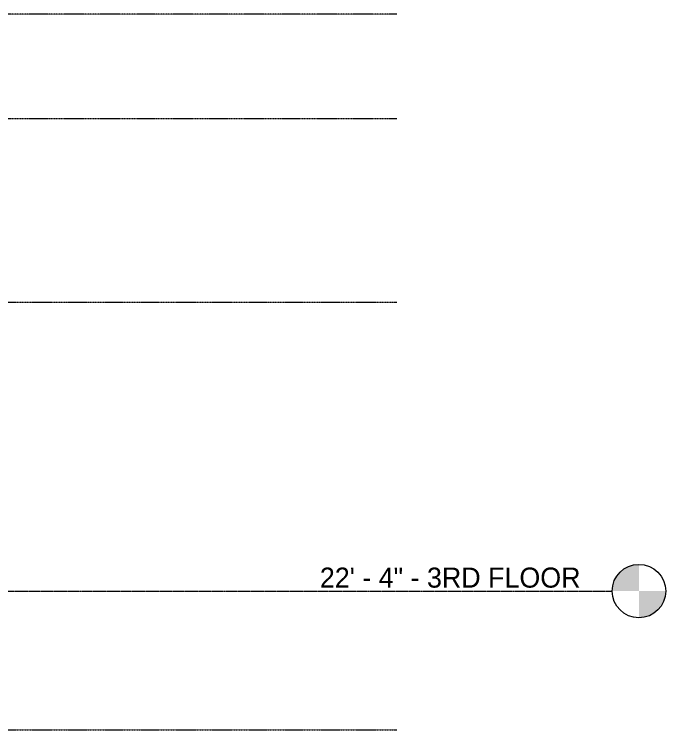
# Model space of a CAD drawing. Header units: inches. Extents: x 9610 to 15331, y -316 to 681.
# Drawn here: x 12275.1 to 12567.3, y 205.8 to 527 of the extents above; entities that cross this region are included whole.
import ezdxf

# ---------------------------------------------------------------- set-up
doc = ezdxf.new("R2010")
doc.units = ezdxf.units.IN
doc.header["$MEASUREMENT"] = 0
doc.linetypes.add('Aligning Line 1_8_', pattern=[0.25, 0.125, -0.125])
doc.linetypes.add('Grid Line 1_2_', pattern=[0.875, 0.5, -0.125, 0.125, -0.125])
for name, color, linetype, lineweight in [('A-FLOR-LEVL', 51, 'Continuous', 9), ('A-FLOR-LEVL-1', 51, 'Grid Line 1_2_', 9), ('G-ANNO-SYMB', 111, 'Aligning Line 1_8_', 9)]:
    doc.layers.add(name, color=color, linetype=linetype, lineweight=lineweight)
doc.styles.add('Century Gothic', font='ufonts.com_century-gothic.ttf', dxfattribs={"height": 9})

# ---------------------------------------------------------------- blocks, each defined once
blk = doc.blocks.new('Level - Level Head - Circle-50818-BUILDING SECTION - EAST_WEST - LOOKING SOUTH2')
at = {"layer": 'A-FLOR-LEVL'}
h = blk.add_hatch(color=256, dxfattribs=at)
edge = h.paths.add_edge_path(flags=0)
edge.add_line((12555.28, 0), (12543.28, 0))
edge.add_arc((12555.28, 0), 12, 90, 180, ccw=False)
edge.add_line((12555.28, 12), (12555.28, 0))
h = blk.add_hatch(color=256, dxfattribs=at)
edge = h.paths.add_edge_path(flags=0)
edge.add_line((12555.28, -12), (12555.28, 0))
edge.add_line((12555.28, 0), (12567.28, 0))
edge.add_arc((12555.28, 0), 12, 270, 360, ccw=False)
blk.add_circle((12555.28, 0), 12, dxfattribs=at)

msp = doc.modelspace()

# ---------------------------------------------------------------- linework, layer by layer
at = {"layer": 'A-FLOR-LEVL-1'}
msp.add_line((9610.24, 268), (12543.28, 268), dxfattribs=at)
at = {"layer": 'G-ANNO-SYMB'}
for p, q in [((12446.61, 526.95), (9706.24, 526.95)), ((12446.61, 526.95), (9706.24, 526.95)), ((12446.61, 480), (9690.98, 480)), ((9690.98, 397.76), (12446.61, 397.76)), ((9690.98, 205.76), (12446.61, 205.76))]:
    msp.add_line(p, q, dxfattribs=at)

# ---------------------------------------------------------------- block references
at = {"layer": 'A-FLOR-LEVL'}
msp.add_blockref('Level - Level Head - Circle-50818-BUILDING SECTION - EAST_WEST - LOOKING SOUTH2', (0, 268), dxfattribs=at)

# ---------------------------------------------------------------- texts
at = {"layer": 'A-FLOR-LEVL', "insert": (12412.16, 278.55), "char_height": 9, "width": 145.137, "attachment_point": 1, "style": 'Century Gothic'}
msp.add_mtext('22\' - 4" - 3RD FLOOR', dxfattribs=at)

doc.saveas('drawing.dxf')
